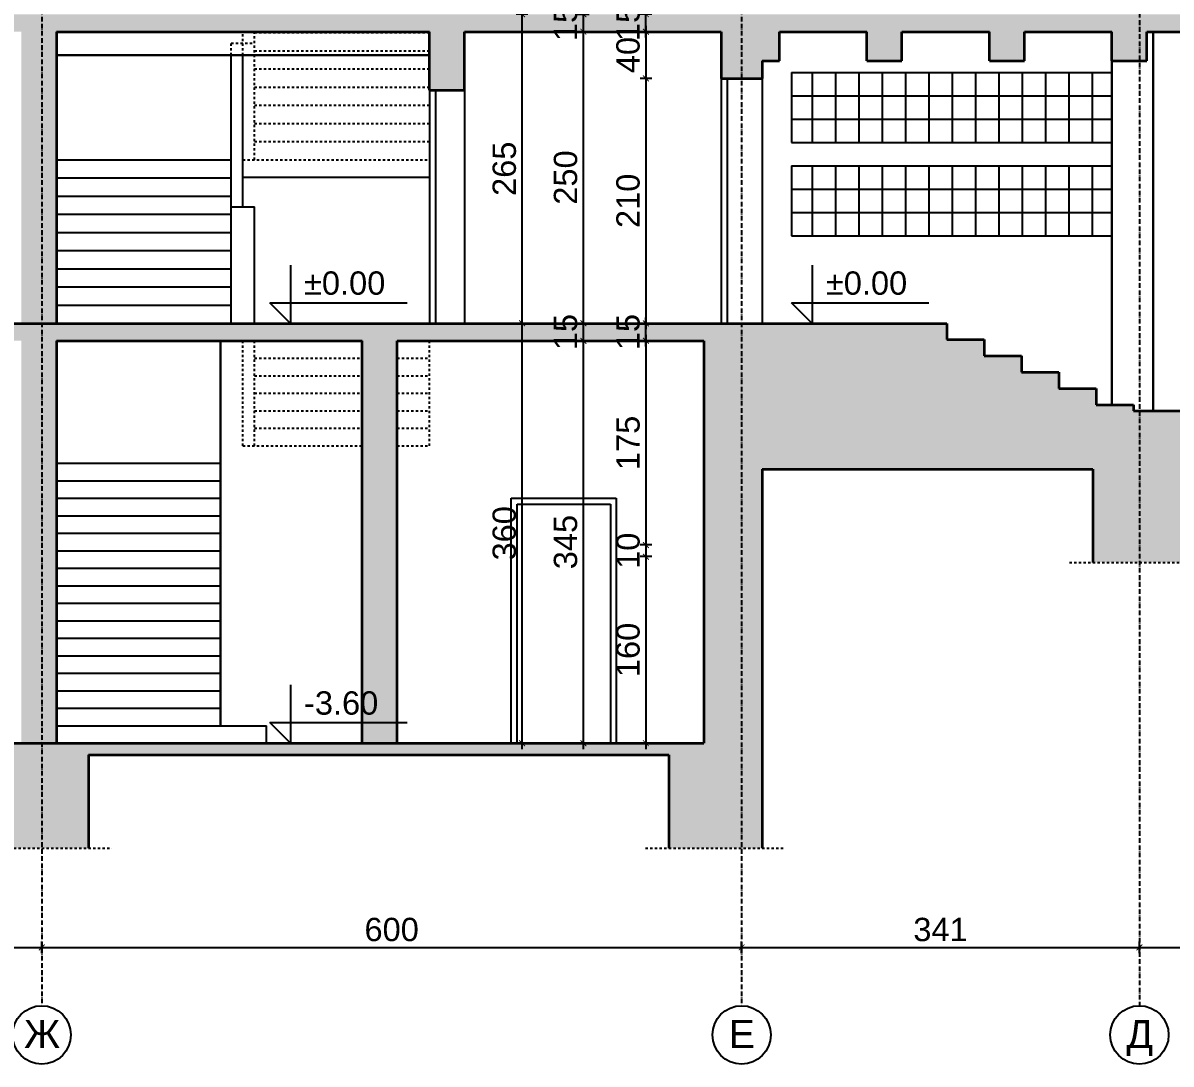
# Model space of a CAD drawing. Header units: inches. Extents: x -72385 to 39588, y -6525 to 66685.
# Drawn here: x 22294 to 23278, y 22991 to 23883 of the extents above; entities that cross this region are included whole.
import ezdxf

# ---------------------------------------------------------------- set-up
doc = ezdxf.new("R2010")
doc.units = ezdxf.units.IN
doc.header["$MEASUREMENT"] = 0
doc.linetypes.add('DashDot', pattern=[0.6, 0.4, -0.1, 0, -0.1])
doc.linetypes.add('Hidden', pattern=[0.4, 0.2, -0.2])
for name, color, linetype, lineweight in [('Надписи коти външни', 252, 'Continuous', 25), ('Надписи коти вътрешни', 252, 'Continuous', 25), ('Надписи нива', 252, 'Continuous', 25), ('Надписи Оси', 252, 'Continuous', 25), ('Оси', 252, 'DashDot', 25), ('Фасади Разрези дебело', 7, 'Continuous', 35), ('Фасади Разрези пунктир', 253, 'Hidden', 25), ('Фасади Разрези средно', 252, 'Continuous', 30), ('Фасади Разрези тънко', 253, 'Continuous', 25), ('Щрих стени', 254, 'Continuous', 25)]:
    doc.layers.add(name, color=color, linetype=linetype, lineweight=lineweight)
doc.styles.add('Arial Regular', font='arial.ttf')
doc.styles.get("Standard").update_dxf_attribs({"font": 'arial.ttf'})
doc.dimstyles.new('Annotative', dxfattribs={"dimscale": 0, "dimtxt": 20, "dimasz": 5, "dimexe": 5, "dimexo": 5, "dimgap": 5, "dimtad": 1, "dimdec": 0, "dimzin": 0, "dimdsep": 46, "dimtxsty": 'Standard', "dimblk": 'ARCHTICK', "dimcen": 5, "dimdle": 5, "dimadec": 0, "dimazin": 0, "dimtfac": 1, "dimtdec": 0, "dimtofl": 0, "dimtmove": 0, "dimatfit": 3, "dimldrblk": 'ARCHTICK', "dimfxl": 5, "dimfxlon": 1, "dimtolj": 1, "dimtzin": 0, "dimarcsym": 1})

# ---------------------------------------------------------------- blocks, each defined once
blk = doc.blocks.new('_ArchTick')
at = {"color": 0, "linetype": 'ByBlock', "const_width": 0.15}
blk.add_lwpolyline([(-0.5, -0.5), (0.5, 0.5)], dxfattribs=at)
blk = doc.blocks.new('*D5293')
at = {"layer": 'Defpoints', "color": 0, "ltscale": 10, "transparency": 16777216}
for p in [(22892.18, 23835.92), (22774.13, 23625.92), (22827.56, 23625.92)]:
    blk.add_point(p, dxfattribs=at)
at = {"layer": 'Надписи коти вътрешни', "color": 0, "lineweight": -2, "ltscale": 10, "transparency": 16777216}
for p, q in [((22827.56, 23840.92), (22827.56, 23620.92)), ((22832.56, 23835.92), (22822.56, 23835.92)), ((22822.56, 23625.92), (22832.56, 23625.92))]:
    blk.add_line(p, q, dxfattribs=at)
at = {"layer": 'Надписи коти вътрешни', "color": 0, "lineweight": -2, "ltscale": 10, "transparency": 16777216, "xscale": 5, "yscale": 5, "zscale": 5}
for p, rotation in [((22827.56, 23835.92), 90), ((22827.56, 23625.92), 270)]:
    blk.add_blockref('_ArchTick', p, dxfattribs=dict(at, rotation=rotation))
at = {"layer": 'Надписи коти вътрешни', "color": 0, "ltscale": 10, "transparency": 16777216, "insert": (22812.35, 23730.92), "char_height": 20, "attachment_point": 5, "rotation": 90}
blk.add_mtext('\\A1;210', dxfattribs=at)
blk = doc.blocks.new('*D5292')
at = {"layer": 'Defpoints', "color": 0, "ltscale": 10, "transparency": 16777216}
for p in [(22896.65, 23610.92), (22827.56, 23435.92), (22896.65, 23435.92)]:
    blk.add_point(p, dxfattribs=at)
at = {"layer": 'Надписи коти вътрешни', "color": 0, "lineweight": -2, "ltscale": 10, "transparency": 16777216}
for p, q in [((22827.56, 23615.92), (22827.56, 23430.92)), ((22832.56, 23610.92), (22822.56, 23610.92)), ((22832.56, 23435.92), (22822.56, 23435.92))]:
    blk.add_line(p, q, dxfattribs=at)
at = {"layer": 'Надписи коти вътрешни', "color": 0, "lineweight": -2, "ltscale": 10, "transparency": 16777216, "xscale": 5, "yscale": 5, "zscale": 5}
for p, rotation in [((22827.56, 23610.92), 90), ((22827.56, 23435.92), 270)]:
    blk.add_blockref('_ArchTick', p, dxfattribs=dict(at, rotation=rotation))
at = {"layer": 'Надписи коти вътрешни', "color": 0, "ltscale": 10, "transparency": 16777216, "insert": (22812.35, 23523.42), "char_height": 20, "attachment_point": 5, "rotation": 90}
blk.add_mtext('\\A1;175', dxfattribs=at)
blk = doc.blocks.new('*D5291')
at = {"layer": 'Defpoints', "color": 0, "ltscale": 10, "transparency": 16777216}
for p in [(22876.65, 23435.92), (22827.56, 23425.92), (22876.65, 23425.92)]:
    blk.add_point(p, dxfattribs=at)
at = {"layer": 'Надписи коти вътрешни', "color": 0, "lineweight": -2, "ltscale": 10, "transparency": 16777216}
for p, q in [((22827.56, 23440.92), (22827.56, 23420.92)), ((22832.56, 23435.92), (22822.56, 23435.92)), ((22832.56, 23425.92), (22822.56, 23425.92))]:
    blk.add_line(p, q, dxfattribs=at)
at = {"layer": 'Надписи коти вътрешни', "color": 0, "lineweight": -2, "ltscale": 10, "transparency": 16777216, "xscale": 5, "yscale": 5, "zscale": 5}
for p, rotation in [((22827.56, 23435.92), 90), ((22827.56, 23425.92), 270)]:
    blk.add_blockref('_ArchTick', p, dxfattribs=dict(at, rotation=rotation))
at = {"layer": 'Надписи коти вътрешни', "color": 0, "ltscale": 10, "transparency": 16777216, "insert": (22812.35, 23430.92), "char_height": 20, "attachment_point": 5, "rotation": 90}
blk.add_mtext('\\A1;10', dxfattribs=at)
blk = doc.blocks.new('*D5290')
at = {"layer": 'Defpoints', "color": 0, "ltscale": 10, "transparency": 16777216}
for p in [(22881.65, 23425.92), (22827.56, 23265.92), (22881.65, 23265.92)]:
    blk.add_point(p, dxfattribs=at)
at = {"layer": 'Надписи коти вътрешни', "color": 0, "lineweight": -2, "ltscale": 10, "transparency": 16777216}
for p, q in [((22827.56, 23430.92), (22827.56, 23260.92)), ((22832.56, 23425.92), (22822.56, 23425.92)), ((22832.56, 23265.92), (22822.56, 23265.92))]:
    blk.add_line(p, q, dxfattribs=at)
at = {"layer": 'Надписи коти вътрешни', "color": 0, "lineweight": -2, "ltscale": 10, "transparency": 16777216, "xscale": 5, "yscale": 5, "zscale": 5}
for p, rotation in [((22827.56, 23425.92), 90), ((22827.56, 23265.92), 270)]:
    blk.add_blockref('_ArchTick', p, dxfattribs=dict(at, rotation=rotation))
at = {"layer": 'Надписи коти вътрешни', "color": 0, "ltscale": 10, "transparency": 16777216, "insert": (22812.35, 23345.92), "char_height": 20, "attachment_point": 5, "rotation": 90}
blk.add_mtext('\\A1;160', dxfattribs=at)
blk = doc.blocks.new('*D5289')
at = {"layer": 'Defpoints', "color": 0, "ltscale": 10, "transparency": 16777216}
for p in [(22827.56, 23625.92), (22896.65, 23625.92), (22896.65, 23610.92)]:
    blk.add_point(p, dxfattribs=at)
at = {"layer": 'Надписи коти вътрешни', "color": 0, "lineweight": -2, "ltscale": 10, "transparency": 16777216}
for p, q in [((22832.56, 23625.92), (22822.56, 23625.92)), ((22827.56, 23605.92), (22827.56, 23630.92)), ((22832.56, 23610.92), (22822.56, 23610.92))]:
    blk.add_line(p, q, dxfattribs=at)
at = {"layer": 'Надписи коти вътрешни', "color": 0, "lineweight": -2, "ltscale": 10, "transparency": 16777216, "xscale": 5, "yscale": 5, "zscale": 5}
for p, rotation in [((22827.56, 23625.92), 90), ((22827.56, 23610.92), 270)]:
    blk.add_blockref('_ArchTick', p, dxfattribs=dict(at, rotation=rotation))
at = {"layer": 'Надписи коти вътрешни', "color": 0, "ltscale": 10, "transparency": 16777216, "insert": (22812.35, 23618.42), "char_height": 20, "attachment_point": 5, "rotation": 90}
blk.add_mtext('\\A1;15', dxfattribs=at)
blk = doc.blocks.new('*D5288')
at = {"layer": 'Defpoints', "color": 0, "ltscale": 10, "transparency": 16777216}
for p in [(22892.18, 23875.92), (22827.56, 23835.92), (22892.18, 23835.92)]:
    blk.add_point(p, dxfattribs=at)
at = {"layer": 'Надписи коти вътрешни', "color": 0, "lineweight": -2, "ltscale": 10, "transparency": 16777216}
for p, q in [((22827.56, 23880.92), (22827.56, 23830.92)), ((22832.56, 23875.92), (22822.56, 23875.92)), ((22832.56, 23835.92), (22822.56, 23835.92))]:
    blk.add_line(p, q, dxfattribs=at)
at = {"layer": 'Надписи коти вътрешни', "color": 0, "lineweight": -2, "ltscale": 10, "transparency": 16777216, "xscale": 5, "yscale": 5, "zscale": 5}
for p, rotation in [((22827.56, 23875.92), 90), ((22827.56, 23835.92), 270)]:
    blk.add_blockref('_ArchTick', p, dxfattribs=dict(at, rotation=rotation))
at = {"layer": 'Надписи коти вътрешни', "color": 0, "ltscale": 10, "transparency": 16777216, "insert": (22812.35, 23855.92), "char_height": 20, "attachment_point": 5, "rotation": 90}
blk.add_mtext('\\A1;40', dxfattribs=at)
blk = doc.blocks.new('*D5287')
at = {"layer": 'Defpoints', "color": 0, "ltscale": 10, "transparency": 16777216}
for p in [(22827.56, 23890.92), (22892.18, 23890.92), (22892.18, 23875.92)]:
    blk.add_point(p, dxfattribs=at)
at = {"layer": 'Надписи коти вътрешни', "color": 0, "lineweight": -2, "ltscale": 10, "transparency": 16777216}
for p, q in [((22832.56, 23890.92), (22822.56, 23890.92)), ((22827.56, 23870.92), (22827.56, 23895.92)), ((22832.56, 23875.92), (22822.56, 23875.92))]:
    blk.add_line(p, q, dxfattribs=at)
at = {"layer": 'Надписи коти вътрешни', "color": 0, "lineweight": -2, "ltscale": 10, "transparency": 16777216, "xscale": 5, "yscale": 5, "zscale": 5}
for p, rotation in [((22827.56, 23890.92), 90), ((22827.56, 23875.92), 270)]:
    blk.add_blockref('_ArchTick', p, dxfattribs=dict(at, rotation=rotation))
at = {"layer": 'Надписи коти вътрешни', "color": 0, "ltscale": 10, "transparency": 16777216, "insert": (22812.35, 23883.42), "char_height": 20, "attachment_point": 5, "rotation": 90}
blk.add_mtext('\\A1;15', dxfattribs=at)
blk = doc.blocks.new('*D5283')
at = {"layer": 'Defpoints', "color": 0, "ltscale": 10, "transparency": 16777216}
for p in [(22719.55, 23625.92), (22773.98, 23625.92), (22719.55, 23610.92)]:
    blk.add_point(p, dxfattribs=at)
at = {"layer": 'Надписи коти вътрешни', "color": 0, "lineweight": -2, "ltscale": 10, "transparency": 16777216}
for p, q in [((22768.98, 23625.92), (22778.98, 23625.92)), ((22773.98, 23605.92), (22773.98, 23630.92)), ((22768.98, 23610.92), (22778.98, 23610.92))]:
    blk.add_line(p, q, dxfattribs=at)
at = {"layer": 'Надписи коти вътрешни', "color": 0, "lineweight": -2, "ltscale": 10, "transparency": 16777216, "xscale": 5, "yscale": 5, "zscale": 5}
for p, rotation in [((22773.98, 23625.92), 90), ((22773.98, 23610.92), 270)]:
    blk.add_blockref('_ArchTick', p, dxfattribs=dict(at, rotation=rotation))
at = {"layer": 'Надписи коти вътрешни', "color": 0, "ltscale": 10, "transparency": 16777216, "insert": (22758.77, 23618.42), "char_height": 20, "attachment_point": 5, "rotation": 90}
blk.add_mtext('\\A1;15', dxfattribs=at)
blk = doc.blocks.new('*D5282')
at = {"layer": 'Defpoints', "color": 0, "ltscale": 10, "transparency": 16777216}
for p in [(22658.96, 23610.92), (22773.98, 23610.92), (22652.19, 23265.92)]:
    blk.add_point(p, dxfattribs=at)
at = {"layer": 'Надписи коти вътрешни', "color": 0, "lineweight": -2, "ltscale": 10, "transparency": 16777216}
for p, q in [((22773.98, 23260.92), (22773.98, 23615.92)), ((22768.98, 23610.92), (22778.98, 23610.92)), ((22768.98, 23265.92), (22778.98, 23265.92))]:
    blk.add_line(p, q, dxfattribs=at)
at = {"layer": 'Надписи коти вътрешни', "color": 0, "lineweight": -2, "ltscale": 10, "transparency": 16777216, "xscale": 5, "yscale": 5, "zscale": 5}
for p, rotation in [((22773.98, 23610.92), 90), ((22773.98, 23265.92), 270)]:
    blk.add_blockref('_ArchTick', p, dxfattribs=dict(at, rotation=rotation))
at = {"layer": 'Надписи коти вътрешни', "color": 0, "ltscale": 10, "transparency": 16777216, "insert": (22758.76, 23438.42), "char_height": 20, "attachment_point": 5, "rotation": 90}
blk.add_mtext('\\A1;345', dxfattribs=at)
blk = doc.blocks.new('*D5281')
at = {"layer": 'Defpoints', "color": 0, "ltscale": 10, "transparency": 16777216}
for p in [(22664.97, 23875.92), (22773.98, 23875.92), (22661.46, 23625.92)]:
    blk.add_point(p, dxfattribs=at)
at = {"layer": 'Надписи коти вътрешни', "color": 0, "lineweight": -2, "ltscale": 10, "transparency": 16777216}
for p, q in [((22773.98, 23620.92), (22773.98, 23880.92)), ((22768.98, 23875.92), (22778.98, 23875.92)), ((22768.98, 23625.92), (22778.98, 23625.92))]:
    blk.add_line(p, q, dxfattribs=at)
at = {"layer": 'Надписи коти вътрешни', "color": 0, "lineweight": -2, "ltscale": 10, "transparency": 16777216, "xscale": 5, "yscale": 5, "zscale": 5}
for p, rotation in [((22773.98, 23875.92), 90), ((22773.98, 23625.92), 270)]:
    blk.add_blockref('_ArchTick', p, dxfattribs=dict(at, rotation=rotation))
at = {"layer": 'Надписи коти вътрешни', "color": 0, "ltscale": 10, "transparency": 16777216, "insert": (22758.77, 23750.92), "char_height": 20, "attachment_point": 5, "rotation": 90}
blk.add_mtext('\\A1;250', dxfattribs=at)
blk = doc.blocks.new('*D5280')
at = {"layer": 'Defpoints', "color": 0, "ltscale": 10, "transparency": 16777216}
for p in [(22661.46, 23890.92), (22773.98, 23890.92), (22664.97, 23875.92)]:
    blk.add_point(p, dxfattribs=at)
at = {"layer": 'Надписи коти вътрешни', "color": 0, "lineweight": -2, "ltscale": 10, "transparency": 16777216}
for p, q in [((22768.98, 23890.92), (22778.98, 23890.92)), ((22773.98, 23870.92), (22773.98, 23895.92)), ((22768.98, 23875.92), (22778.98, 23875.92))]:
    blk.add_line(p, q, dxfattribs=at)
at = {"layer": 'Надписи коти вътрешни', "color": 0, "lineweight": -2, "ltscale": 10, "transparency": 16777216, "xscale": 5, "yscale": 5, "zscale": 5}
for p, rotation in [((22773.98, 23890.92), 90), ((22773.98, 23875.92), 270)]:
    blk.add_blockref('_ArchTick', p, dxfattribs=dict(at, rotation=rotation))
at = {"layer": 'Надписи коти вътрешни', "color": 0, "ltscale": 10, "transparency": 16777216, "insert": (22758.77, 23883.42), "char_height": 20, "attachment_point": 5, "rotation": 90}
blk.add_mtext('\\A1;15', dxfattribs=at)
blk = doc.blocks.new('*D5272')
at = {"layer": 'Defpoints', "color": 0, "ltscale": 10, "transparency": 16777216}
for p in [(22721.48, 23625.92), (22878.39, 23625.92), (22877.18, 23265.92)]:
    blk.add_point(p, dxfattribs=at)
at = {"layer": 'Надписи коти вътрешни', "color": 0, "lineweight": -2, "ltscale": 10, "transparency": 16777216}
for p, q in [((22726.48, 23625.92), (22716.48, 23625.92)), ((22721.48, 23260.92), (22721.48, 23630.92)), ((22726.48, 23265.92), (22716.48, 23265.92))]:
    blk.add_line(p, q, dxfattribs=at)
at = {"layer": 'Надписи коти вътрешни', "color": 0, "lineweight": -2, "ltscale": 10, "transparency": 16777216, "xscale": 5, "yscale": 5, "zscale": 5}
for p, rotation in [((22721.48, 23625.92), 90), ((22721.48, 23265.92), 270)]:
    blk.add_blockref('_ArchTick', p, dxfattribs=dict(at, rotation=rotation))
at = {"layer": 'Надписи коти вътрешни', "color": 0, "ltscale": 10, "transparency": 16777216, "insert": (22706.27, 23445.92), "char_height": 20, "attachment_point": 5, "rotation": 90}
blk.add_mtext('\\A1;360', dxfattribs=at)
blk = doc.blocks.new('*D4682')
at = {"layer": 'Defpoints', "color": 0, "ltscale": 10, "transparency": 16777216}
for p in [(22721.48, 23890.92), (22892.18, 23890.92), (22892.18, 23625.92)]:
    blk.add_point(p, dxfattribs=at)
at = {"layer": 'Надписи коти вътрешни', "color": 0, "lineweight": -2, "ltscale": 10, "transparency": 16777216}
for p, q in [((22726.48, 23890.92), (22716.48, 23890.92)), ((22721.48, 23620.92), (22721.48, 23895.92)), ((22726.48, 23625.92), (22716.48, 23625.92))]:
    blk.add_line(p, q, dxfattribs=at)
at = {"layer": 'Надписи коти вътрешни', "color": 0, "lineweight": -2, "ltscale": 10, "transparency": 16777216, "xscale": 5, "yscale": 5, "zscale": 5}
for p, rotation in [((22721.48, 23890.92), 90), ((22721.48, 23625.92), 270)]:
    blk.add_blockref('_ArchTick', p, dxfattribs=dict(at, rotation=rotation))
at = {"layer": 'Надписи коти вътрешни', "color": 0, "ltscale": 10, "transparency": 16777216, "insert": (22706.27, 23758.42), "char_height": 20, "attachment_point": 5, "rotation": 90}
blk.add_mtext('\\A1;265', dxfattribs=at)
blk = doc.blocks.new('*D7052')
at = {"layer": 'Defpoints', "color": 0, "ltscale": 10, "transparency": 16777216}
for p in [(22909.61, 23090.92), (22309.61, 23040.92), (22909.61, 23040.92)]:
    blk.add_point(p, dxfattribs=at)
at = {"layer": 'Надписи коти външни', "color": 0, "lineweight": -2, "ltscale": 10, "transparency": 16777216}
for p, q in [((22309.61, 23085.92), (22309.61, 23095.92)), ((22909.61, 23085.92), (22909.61, 23095.92)), ((22304.61, 23090.92), (22914.61, 23090.92))]:
    blk.add_line(p, q, dxfattribs=at)
at = {"layer": 'Надписи коти външни', "color": 0, "lineweight": -2, "ltscale": 10, "transparency": 16777216, "xscale": 5, "yscale": 5, "zscale": 5, "rotation": 180}
blk.add_blockref('_ArchTick', (22309.61, 23090.92), dxfattribs=at)
at = {"layer": 'Надписи коти външни', "color": 0, "lineweight": -2, "ltscale": 10, "transparency": 16777216, "xscale": 5, "yscale": 5, "zscale": 5}
blk.add_blockref('_ArchTick', (22909.61, 23090.92), dxfattribs=at)
at = {"layer": 'Надписи коти външни', "color": 0, "ltscale": 10, "transparency": 16777216, "insert": (22609.61, 23106.14), "char_height": 20, "attachment_point": 5}
blk.add_mtext('\\A1;600', dxfattribs=at)
blk = doc.blocks.new('*D7053')
at = {"layer": 'Defpoints', "color": 0, "ltscale": 10, "transparency": 16777216}
for p in [(22309.61, 23090.92), (21709.61, 23040.92), (22309.61, 23040.92)]:
    blk.add_point(p, dxfattribs=at)
at = {"layer": 'Надписи коти външни', "color": 0, "lineweight": -2, "ltscale": 10, "transparency": 16777216}
for p, q in [((21709.61, 23085.92), (21709.61, 23095.92)), ((22309.61, 23085.92), (22309.61, 23095.92)), ((21704.61, 23090.92), (22314.61, 23090.92))]:
    blk.add_line(p, q, dxfattribs=at)
at = {"layer": 'Надписи коти външни', "color": 0, "lineweight": -2, "ltscale": 10, "transparency": 16777216, "xscale": 5, "yscale": 5, "zscale": 5, "rotation": 180}
blk.add_blockref('_ArchTick', (21709.61, 23090.92), dxfattribs=at)
at = {"layer": 'Надписи коти външни', "color": 0, "lineweight": -2, "ltscale": 10, "transparency": 16777216, "xscale": 5, "yscale": 5, "zscale": 5}
blk.add_blockref('_ArchTick', (22309.61, 23090.92), dxfattribs=at)
at = {"layer": 'Надписи коти външни', "color": 0, "ltscale": 10, "transparency": 16777216, "insert": (22009.61, 23106.14), "char_height": 20, "attachment_point": 5}
blk.add_mtext('\\A1;600', dxfattribs=at)
blk = doc.blocks.new('*D7055')
at = {"layer": 'Defpoints', "color": 0, "ltscale": 10, "transparency": 16777216}
for p in [(23250.71, 23090.92), (22909.61, 23040.92), (23250.71, 23040.92)]:
    blk.add_point(p, dxfattribs=at)
at = {"layer": 'Надписи коти външни', "color": 0, "lineweight": -2, "ltscale": 10, "transparency": 16777216}
for p, q in [((22909.61, 23085.92), (22909.61, 23095.92)), ((23250.71, 23085.92), (23250.71, 23095.92)), ((22904.61, 23090.92), (23255.71, 23090.92))]:
    blk.add_line(p, q, dxfattribs=at)
at = {"layer": 'Надписи коти външни', "color": 0, "lineweight": -2, "ltscale": 10, "transparency": 16777216, "xscale": 5, "yscale": 5, "zscale": 5, "rotation": 180}
blk.add_blockref('_ArchTick', (22909.61, 23090.92), dxfattribs=at)
at = {"layer": 'Надписи коти външни', "color": 0, "lineweight": -2, "ltscale": 10, "transparency": 16777216, "xscale": 5, "yscale": 5, "zscale": 5}
blk.add_blockref('_ArchTick', (23250.71, 23090.92), dxfattribs=at)
at = {"layer": 'Надписи коти външни', "color": 0, "ltscale": 10, "transparency": 16777216, "insert": (23080.16, 23106.14), "char_height": 20, "attachment_point": 5}
blk.add_mtext('\\A1;341', dxfattribs=at)
blk = doc.blocks.new('*D7056')
at = {"layer": 'Defpoints', "color": 0, "ltscale": 10, "transparency": 16777216}
for p in [(23898.71, 23090.92), (23250.71, 23040.92), (23898.71, 23040.92)]:
    blk.add_point(p, dxfattribs=at)
at = {"layer": 'Надписи коти външни', "color": 0, "lineweight": -2, "ltscale": 10, "transparency": 16777216}
for p, q in [((23250.71, 23085.92), (23250.71, 23095.92)), ((23898.71, 23085.92), (23898.71, 23095.92)), ((23245.71, 23090.92), (23903.71, 23090.92))]:
    blk.add_line(p, q, dxfattribs=at)
at = {"layer": 'Надписи коти външни', "color": 0, "lineweight": -2, "ltscale": 10, "transparency": 16777216, "xscale": 5, "yscale": 5, "zscale": 5, "rotation": 180}
blk.add_blockref('_ArchTick', (23250.71, 23090.92), dxfattribs=at)
at = {"layer": 'Надписи коти външни', "color": 0, "lineweight": -2, "ltscale": 10, "transparency": 16777216, "xscale": 5, "yscale": 5, "zscale": 5}
blk.add_blockref('_ArchTick', (23898.71, 23090.92), dxfattribs=at)
at = {"layer": 'Надписи коти външни', "color": 0, "ltscale": 10, "transparency": 16777216, "insert": (23574.71, 23106.14), "char_height": 20, "attachment_point": 5}
blk.add_mtext('\\A1;648', dxfattribs=at)

msp = doc.modelspace()

# ---------------------------------------------------------------- hatches: boundary and pattern name
at = {"layer": 'Щрих стени', "ltscale": 10}
h = msp.add_hatch(color=256, dxfattribs=at)
h.dxf.hatch_style = 1
h.paths.add_polyline_path([(24259.58, 23875.92), (24909.97, 23875.92), (24909.97, 23720.92), (24940.28, 23720.92), (24940.28, 23875.92), (25205.72, 23875.92), (25205.72, 23810.92), (25235.71, 23810.92), (25235.71, 23890.92), (22927.18, 23890.92), (21694.58, 23890.92), (21694.58, 23625.92), (21724.58, 23625.92), (21724.58, 23875.92), (22292.13, 23875.92), (22292.13, 23625.92), (22322.13, 23625.92), (22322.13, 23875.92), (22642.13, 23875.92), (22642.13, 23825.92), (22672.13, 23825.92), (22672.13, 23875.92), (22892.18, 23875.92), (22892.18, 23835.92), (22927.18, 23835.92), (22927.18, 23850.92), (22942.15, 23850.92), (22942.15, 23875.92), (23017.12, 23875.92), (23017.12, 23850.92), (23047.11, 23850.92), (23047.11, 23875.92), (23122.09, 23875.92), (23122.09, 23850.92), (23152.08, 23850.92), (23152.08, 23875.92), (23227.05, 23875.92), (23227.05, 23850.92), (23257.04, 23850.92), (23257.04, 23875.92), (23334.4, 23875.92), (23334.4, 23850.92), (23364.4, 23850.92), (23364.4, 23875.92), (23444.37, 23875.92), (23444.37, 23850.92), (23474.36, 23850.92), (23474.36, 23875.92), (23554.34, 23875.92), (23554.34, 23850.92), (23584.33, 23850.92), (23584.33, 23875.92), (23662.47, 23875.92), (23662.47, 23850.92), (23692.47, 23850.92), (23692.47, 23875.92), (23772.44, 23875.92), (23772.44, 23850.92), (23802.43, 23850.92), (23802.43, 23875.92), (23882.41, 23875.92), (23882.41, 23850.92), (23912.4, 23850.92), (23912.4, 23875.92), (23989.68, 23875.92), (23989.68, 23850.92), (24019.67, 23850.92), (24019.67, 23875.92), (24094.65, 23875.92), (24094.65, 23850.92), (24124.61, 23850.92), (24124.61, 23875.92), (24199.61, 23875.92), (24199.61, 23850.92), (24229.59, 23850.92), (24229.59, 23760.92), (24259.58, 23760.92)])
h.paths.add_polyline_path([(25235.71, 23610.92), (25205.72, 23610.92), (25205.72, 23510.92), (25235.71, 23510.92)])
h = msp.add_hatch(color=256, dxfattribs=at)
h.dxf.hatch_style = 1
h.paths.add_polyline_path([(23181.58, 23583.92), (23149.59, 23583.92), (23149.59, 23597.92), (23117.6, 23597.92), (23117.6, 23611.92), (23085.61, 23611.92), (23085.61, 23625.92), (21092.03, 23625.92), (21092.03, 23175.92), (21172.03, 23175.92), (21172.03, 23255.92), (21669.6, 23255.92), (21669.6, 23175.92), (21749.61, 23175.92), (21749.61, 23255.92), (22269.6, 23255.92), (22269.6, 23175.92), (22349.61, 23175.92), (22349.61, 23255.92), (22847.18, 23255.92), (22847.18, 23175.92), (22927.18, 23175.92), (22927.18, 23500.92), (23210.71, 23500.92), (23210.71, 23420.92), (23290.72, 23420.92), (23290.72, 23500.92), (23858.71, 23500.92), (23858.71, 23420.92), (23938.72, 23420.92), (23938.72, 23500.92), (24229.59, 23500.92), (24229.59, 23420.92), (24309.59, 23420.92), (24309.59, 23500.92), (24885.71, 23500.92), (24885.71, 23420.92), (24965.72, 23420.92), (24965.72, 23500.92), (25155.71, 23500.92), (25155.71, 23420.92), (25235.71, 23420.92), (25235.71, 23510.92), (24289.58, 23510.92), (24289.58, 23530.92), (24259.58, 23530.92), (24259.58, 23550.92), (23245.56, 23550.92), (23245.56, 23555.92), (23213.57, 23555.92), (23213.57, 23569.92), (23181.58, 23569.92)])
h.paths.add_polyline_path([(22877.18, 23265.92), (21142.04, 23265.92), (21142.04, 23610.92), (21357.42, 23610.92), (21357.42, 23555.92), (21387.42, 23555.92), (21387.42, 23610.92), (21687.08, 23610.92), (21687.08, 23265.92), (21717.08, 23265.92), (21717.08, 23610.92), (21992.11, 23610.92), (21992.11, 23265.92), (22022.11, 23265.92), (22022.11, 23610.92), (22292.13, 23610.92), (22292.13, 23265.92), (22322.13, 23265.92), (22322.13, 23610.92), (22584.44, 23610.92), (22584.44, 23265.92), (22614.44, 23265.92), (22614.44, 23610.92), (22877.18, 23610.92)], flags=16)

# ---------------------------------------------------------------- linework, layer by layer
at = {"layer": 'Надписи нива', "ltscale": 10}
for p, q in [((22522.78, 23675.92), (22522.78, 23625.92)), ((22970.21, 23675.92), (22970.21, 23625.92)), ((22505.11, 23643.6), (22622.78, 23643.6)), ((22522.78, 23625.92), (22505.11, 23643.6)), ((22952.53, 23643.6), (23070.21, 23643.6)), ((22970.21, 23625.92), (22952.53, 23643.6)), ((22522.78, 23315.92), (22522.78, 23265.92)), ((22505.11, 23283.6), (22622.78, 23283.6)), ((22522.78, 23265.92), (22505.11, 23283.6))]:
    msp.add_line(p, q, dxfattribs=at)
at = {"layer": 'Надписи Оси', "ltscale": 50}
for centre in [(22309.61, 23015.92), (22909.61, 23015.92), (23250.71, 23015.92)]:
    msp.add_circle(centre, 25, dxfattribs=at)
at = {"layer": 'Оси', "ltscale": 10}
for p, q in [((22309.61, 26090.92), (22309.61, 23040.92)), ((22909.61, 26090.92), (22909.61, 23040.92)), ((23250.71, 24495.92), (23250.71, 23040.92))]:
    msp.add_line(p, q, dxfattribs=at)
at = {"layer": 'Фасади Разрези дебело', "ltscale": 10}
for p, q in [((22322.13, 23875.92), (22322.13, 23625.92)), ((22642.13, 23825.92), (22642.13, 23875.92)), ((22672.13, 23825.92), (22672.13, 23875.92)), ((22892.18, 23875.92), (22892.18, 23835.92)), ((22942.15, 23850.92), (22942.15, 23875.92)), ((23017.12, 23850.92), (23017.12, 23875.92)), ((23047.11, 23850.92), (23047.11, 23875.92)), ((23122.09, 23850.92), (23122.09, 23875.92)), ((23152.08, 23850.92), (23152.08, 23875.92)), ((23227.05, 23850.92), (23227.05, 23875.92)), ((23257.04, 23850.92), (23257.04, 23875.92)), ((22927.18, 23850.92), (22927.18, 23835.92)), ((23085.61, 23625.92), (23085.61, 23611.92)), ((22322.13, 23610.92), (22322.13, 23265.92)), ((22584.44, 23265.92), (22584.44, 23610.92)), ((22614.44, 23265.92), (22614.44, 23610.92)), ((22877.18, 23610.92), (22877.18, 23265.92)), ((23117.6, 23611.92), (23117.6, 23597.92)), ((23149.59, 23597.92), (23149.59, 23583.92)), ((23181.58, 23583.92), (23181.58, 23569.92)), ((23213.57, 23569.92), (23213.57, 23555.92)), ((23245.56, 23555.92), (23245.56, 23550.92)), ((22927.18, 23500.92), (22927.18, 23175.92)), ((23210.71, 23500.92), (23210.71, 23420.92)), ((22349.61, 23255.92), (22349.61, 23175.92)), ((22847.18, 23255.92), (22847.18, 23175.92))]:
    msp.add_line(p, q, dxfattribs=at)
at = {"layer": 'Фасади Разрези дебело', "ltscale": 10, "extrusion": (1.2091e-15, 1, -2.22045e-16)}
for p, q in [((22322.13, 23875.92), (22642.13, 23875.92)), ((22672.13, 23875.92), (22892.18, 23875.92)), ((22892.18, 23835.92), (22927.18, 23835.92)), ((22642.13, 23825.92), (22672.13, 23825.92)), ((21092.03, 23625.92), (23085.61, 23625.92)), ((22322.13, 23610.92), (22584.44, 23610.92)), ((22614.44, 23610.92), (22877.18, 23610.92)), ((21142.04, 23265.92), (22877.18, 23265.92)), ((22349.61, 23255.92), (22847.18, 23255.92))]:
    msp.add_line(p, q, dxfattribs=at)
at = {"layer": 'Фасади Разрези дебело', "ltscale": 10, "extrusion": (-1.22465e-16, 1, -2.22045e-16)}
for p, q in [((22942.15, 23875.92), (23017.12, 23875.92)), ((23047.11, 23875.92), (23122.09, 23875.92)), ((23152.08, 23875.92), (23227.05, 23875.92)), ((23257.04, 23875.92), (23334.4, 23875.92)), ((22927.18, 23850.92), (22942.15, 23850.92)), ((23017.12, 23850.92), (23047.11, 23850.92)), ((23122.09, 23850.92), (23152.08, 23850.92)), ((23227.05, 23850.92), (23257.04, 23850.92)), ((23085.61, 23611.92), (23117.6, 23611.92)), ((23117.6, 23597.92), (23149.59, 23597.92)), ((23149.59, 23583.92), (23181.58, 23583.92)), ((23181.58, 23569.92), (23213.57, 23569.92)), ((23213.57, 23555.92), (23245.56, 23555.92)), ((23245.56, 23550.92), (24259.58, 23550.92)), ((22927.18, 23500.92), (23210.71, 23500.92))]:
    msp.add_line(p, q, dxfattribs=at)
at = {"layer": 'Фасади Разрези пунктир', "ltscale": 10}
for p, q in [((22482.13, 23855.92), (22482.13, 23875.92)), ((22492.13, 23766.14), (22492.13, 23875.92)), ((22472.13, 23866.14), (22492.13, 23866.14)), ((22472.13, 23855.92), (22472.13, 23866.14)), ((22482.13, 23520.92), (22482.13, 23610.92)), ((22492.13, 23520.92), (22492.13, 23610.92)), ((22642.13, 23520.92), (22642.13, 23610.92))]:
    msp.add_line(p, q, dxfattribs=at)
at = {"layer": 'Фасади Разрези пунктир', "ltscale": 10, "extrusion": (1.2091e-15, 1, -2.22045e-16)}
for p, q in [((22492.13, 23875.2), (22642.13, 23875.2)), ((22492.13, 23859.62), (22642.13, 23859.62)), ((22492.13, 23844.04), (22642.13, 23844.04)), ((22492.13, 23828.46), (22642.13, 23828.46)), ((22492.13, 23812.88), (22642.13, 23812.88)), ((22492.13, 23797.3), (22642.13, 23797.3)), ((22492.13, 23781.72), (22642.13, 23781.72)), ((22482.13, 23766.14), (22642.13, 23766.14)), ((22492.13, 23595.92), (22584.44, 23595.92)), ((22614.44, 23595.92), (22642.13, 23595.92)), ((22492.13, 23580.92), (22584.44, 23580.92)), ((22614.44, 23580.92), (22642.13, 23580.92)), ((22492.13, 23565.92), (22584.44, 23565.92)), ((22614.44, 23565.92), (22642.13, 23565.92)), ((22492.13, 23550.92), (22584.44, 23550.92)), ((22614.44, 23550.92), (22642.13, 23550.92)), ((22492.13, 23535.92), (22584.44, 23535.92)), ((22614.44, 23535.92), (22642.13, 23535.92)), ((22482.13, 23520.92), (22584.44, 23520.92)), ((22614.44, 23520.92), (22642.13, 23520.92)), ((23190.71, 23420.92), (23310.72, 23420.92)), ((22249.6, 23175.92), (22369.61, 23175.92)), ((22827.18, 23175.92), (22947.18, 23175.92))]:
    msp.add_line(p, q, dxfattribs=at)
at = {"layer": 'Фасади Разрези средно', "ltscale": 10}
for p, q in [((23262.58, 23875.92), (23262.58, 23550.92)), ((23227.05, 23555.92), (23227.05, 23850.92)), ((22462.78, 23280.92), (22462.78, 23610.92))]:
    msp.add_line(p, q, dxfattribs=at)
at = {"layer": 'Фасади Разрези средно', "ltscale": 10, "extrusion": (1.2091e-15, 1, -2.22045e-16)}
msp.add_line((22322.13, 23855.92), (22642.13, 23855.92), dxfattribs=at)
at = {"layer": 'Фасади Разрези тънко', "ltscale": 10}
for p, q in [((22472.13, 23625.92), (22472.13, 23855.92)), ((22482.13, 23725.92), (22482.13, 23855.92)), ((22952.54, 23840.92), (22952.54, 23780.92)), ((22970.05, 23840.92), (22970.05, 23780.92)), ((22990.05, 23840.92), (22990.05, 23780.92)), ((23010.05, 23840.92), (23010.05, 23780.92)), ((23030.05, 23840.92), (23030.05, 23780.92)), ((23050.05, 23840.92), (23050.05, 23780.92)), ((23070.05, 23840.92), (23070.05, 23780.92)), ((23090.05, 23840.92), (23090.05, 23780.92)), ((23110.05, 23840.92), (23110.05, 23780.92)), ((23130.05, 23840.92), (23130.05, 23780.92)), ((23150.05, 23840.92), (23150.05, 23780.92)), ((23170.05, 23840.92), (23170.05, 23780.92)), ((23190.05, 23840.92), (23190.05, 23780.92)), ((23210.05, 23840.92), (23210.05, 23780.92)), ((23227.05, 23840.92), (23227.05, 23780.92)), ((22892.18, 23835.92), (22892.18, 23625.92)), ((22897.18, 23835.92), (22897.18, 23625.92)), ((22927.18, 23835.92), (22927.18, 23625.92)), ((22642.13, 23825.92), (22642.13, 23625.92)), ((22647.13, 23825.92), (22647.13, 23625.92)), ((22672.13, 23825.92), (22672.13, 23625.92)), ((22322.13, 23625.92), (22322.13, 23766.14)), ((22952.54, 23760.92), (22952.54, 23700.92)), ((22970.05, 23760.92), (22970.05, 23700.92)), ((22990.05, 23760.92), (22990.05, 23700.92)), ((23010.05, 23760.92), (23010.05, 23700.92)), ((23030.05, 23760.92), (23030.05, 23700.92)), ((23050.05, 23760.92), (23050.05, 23700.92)), ((23070.05, 23760.92), (23070.05, 23700.92)), ((23090.05, 23760.92), (23090.05, 23700.92)), ((23110.05, 23760.92), (23110.05, 23700.92)), ((23130.05, 23760.92), (23130.05, 23700.92)), ((23150.05, 23760.92), (23150.05, 23700.92)), ((23170.05, 23760.92), (23170.05, 23700.92)), ((23190.05, 23760.92), (23190.05, 23700.92)), ((23210.05, 23760.92), (23210.05, 23700.92)), ((23227.05, 23760.92), (23227.05, 23700.92)), ((22492.13, 23625.92), (22492.13, 23725.92)), ((22712.18, 23265.92), (22712.18, 23475.92)), ((22712.18, 23475.92), (22802.18, 23475.92)), ((22802.18, 23475.92), (22802.18, 23265.92)), ((22717.18, 23265.92), (22717.18, 23470.92)), ((22717.18, 23470.92), (22797.18, 23470.92)), ((22797.18, 23470.92), (22797.18, 23265.92)), ((22502.37, 23265.92), (22502.37, 23280.92))]:
    msp.add_line(p, q, dxfattribs=at)
at = {"layer": 'Фасади Разрези тънко', "ltscale": 10, "extrusion": (1.2091e-15, 1, -2.22045e-16)}
for p, q in [((22952.54, 23840.92), (23227.05, 23840.92)), ((22952.5, 23820.92), (23227.05, 23820.92)), ((22952.5, 23800.92), (23227.05, 23800.92)), ((22952.54, 23780.92), (23227.05, 23780.92)), ((22322.13, 23766.14), (22472.13, 23766.14)), ((22952.54, 23760.92), (23227.05, 23760.92)), ((22482.13, 23751.14), (22642.13, 23751.14)), ((22322.13, 23750.56), (22472.13, 23750.56)), ((22322.13, 23734.98), (22472.13, 23734.98)), ((22952.5, 23740.92), (23227.05, 23740.92)), ((22472.13, 23725.92), (22492.13, 23725.92)), ((22322.13, 23719.4), (22472.13, 23719.4)), ((22952.5, 23720.92), (23227.05, 23720.92)), ((22322.13, 23703.82), (22472.13, 23703.82)), ((22952.54, 23700.92), (23227.05, 23700.92)), ((22322.13, 23688.24), (22472.13, 23688.24)), ((22322.13, 23672.66), (22472.13, 23672.66)), ((22322.13, 23657.08), (22472.13, 23657.08)), ((22322.13, 23641.5), (22472.13, 23641.5)), ((22322.13, 23505.92), (22462.78, 23505.92)), ((22322.13, 23490.92), (22462.78, 23490.92)), ((22322.13, 23475.92), (22462.78, 23475.92)), ((22322.13, 23460.92), (22462.78, 23460.92)), ((22322.13, 23445.92), (22462.78, 23445.92)), ((22322.13, 23430.92), (22462.78, 23430.92)), ((22322.13, 23415.92), (22462.78, 23415.92)), ((22322.13, 23400.92), (22462.78, 23400.92)), ((22322.13, 23385.92), (22462.78, 23385.92)), ((22322.13, 23370.92), (22462.78, 23370.92)), ((22322.13, 23355.92), (22462.78, 23355.92)), ((22322.13, 23340.92), (22462.78, 23340.92)), ((22322.13, 23325.92), (22462.78, 23325.92)), ((22322.13, 23310.92), (22462.78, 23310.92)), ((22322.13, 23295.92), (22462.78, 23295.92)), ((22322.13, 23280.92), (22502.37, 23280.92))]:
    msp.add_line(p, q, dxfattribs=at)

# ---------------------------------------------------------------- texts
at = {"layer": 'Надписи нива', "ltscale": 10, "char_height": 20, "width": 180.4891, "attachment_point": 1, "style": 'Arial Regular'}
for s, insert in [('±0.00', (22534.46, 23670.45)), ('±0.00', (22981.89, 23670.45)), ('-3.60', (22534.46, 23310.45))]:
    msp.add_mtext(s, dxfattribs=dict(at, insert=insert))
at = {"layer": 'Надписи Оси', "ltscale": 100, "char_height": 24, "width": 27.2128, "attachment_point": 1, "style": 'Arial Regular'}
for s, insert in [('\\pxqc;Ж', (22296.29, 23028.64)), ('\\pxqc;Е', (22896.29, 23028.64)), ('\\pxqc;Д', (23237.39, 23028.64))]:
    msp.add_mtext(s, dxfattribs=dict(at, insert=insert))

# ---------------------------------------------------------------- dimensions: what is measured, and where the dimension line sits
at = {"layer": 'Надписи коти външни', "ltscale": 10}
for base, p1, p2, picture, middle in [((22309.61, 23090.92), (21709.61, 23040.92), (22309.61, 23040.92), '*D7053', (22009.61, 23106.14)), ((22909.61, 23090.92), (22309.61, 23040.92), (22909.61, 23040.92), '*D7052', (22609.61, 23106.14))]:
    dim = msp.add_linear_dim(base=base, p1=p1, p2=p2, dimstyle='Annotative', override={"dimscale": 0, "dimtix": 0, "dimtofl": 0, "dimtmove": 0, "dimatfit": 3}, dxfattribs=at)
    dim.commit()
    dim.dimension.update_dxf_attribs({"geometry": picture, "text_midpoint": middle})
for p1, p2, picture, middle in [((22909.61, 23040.92), (23250.71, 23040.92), '*D7055', (23080.16, 23106.14)), ((23250.71, 23040.92), (23898.71, 23040.92), '*D7056', (23574.71, 23106.14))]:
    dim = msp.add_aligned_dim(p1=p1, p2=p2, distance=50, dimstyle='Annotative', override={"dimscale": 0, "dimtix": 0, "dimtofl": 0, "dimtmove": 0, "dimatfit": 3}, dxfattribs=at)
    dim.commit()
    dim.dimension.update_dxf_attribs({"geometry": picture, "text_midpoint": middle})
at = {"layer": 'Надписи коти вътрешни', "ltscale": 10}
for base, p1, p2, picture, middle in [((22773.98, 23890.92), (22664.97, 23875.92), (22661.46, 23890.92), '*D5280', (22773.98, 23883.42)), ((22827.56, 23890.92), (22892.18, 23875.92), (22892.18, 23890.92), '*D5287', (22827.56, 23883.42)), ((22773.98, 23625.92), (22719.55, 23610.92), (22719.55, 23625.92), '*D5283', (22773.98, 23618.42)), ((22827.56, 23625.92), (22896.65, 23610.92), (22896.65, 23625.92), '*D5289', (22827.56, 23618.42)), ((22827.56, 23425.92), (22876.65, 23435.92), (22876.65, 23425.92), '*D5291', (22827.56, 23430.92))]:
    dim = msp.add_linear_dim(base=base, p1=p1, p2=p2, angle=90, dimstyle='Annotative', override={"dimscale": 0, "dimtix": 0, "dimtofl": 0, "dimtmove": 0, "dimatfit": 3}, dxfattribs=at)
    dim.commit()
    dim.dimension.update_dxf_attribs({"geometry": picture, "text_midpoint": middle, "dimtype": 128})
for base, p1, p2, picture, middle in [((22721.48, 23890.92), (22892.18, 23625.92), (22892.18, 23890.92), '*D4682', (22706.27, 23758.42)), ((22773.98, 23875.92), (22661.46, 23625.92), (22664.97, 23875.92), '*D5281', (22758.77, 23750.92)), ((22827.56, 23835.92), (22892.18, 23875.92), (22892.18, 23835.92), '*D5288', (22812.35, 23855.92)), ((22827.56, 23625.92), (22892.18, 23835.92), (22774.13, 23625.92), '*D5293', (22812.35, 23730.92)), ((22721.48, 23625.92), (22877.18, 23265.92), (22878.39, 23625.92), '*D5272', (22706.27, 23445.92)), ((22773.98, 23610.92), (22652.19, 23265.92), (22658.96, 23610.92), '*D5282', (22758.76, 23438.42)), ((22827.56, 23435.92), (22896.65, 23610.92), (22896.65, 23435.92), '*D5292', (22812.35, 23523.42)), ((22827.56, 23265.92), (22881.65, 23425.92), (22881.65, 23265.92), '*D5290', (22812.35, 23345.92))]:
    dim = msp.add_linear_dim(base=base, p1=p1, p2=p2, angle=90, dimstyle='Annotative', override={"dimscale": 0, "dimtix": 0, "dimtofl": 0, "dimtmove": 0, "dimatfit": 3}, dxfattribs=at)
    dim.commit()
    dim.dimension.update_dxf_attribs({"geometry": picture, "text_midpoint": middle})

doc.saveas('drawing.dxf')
